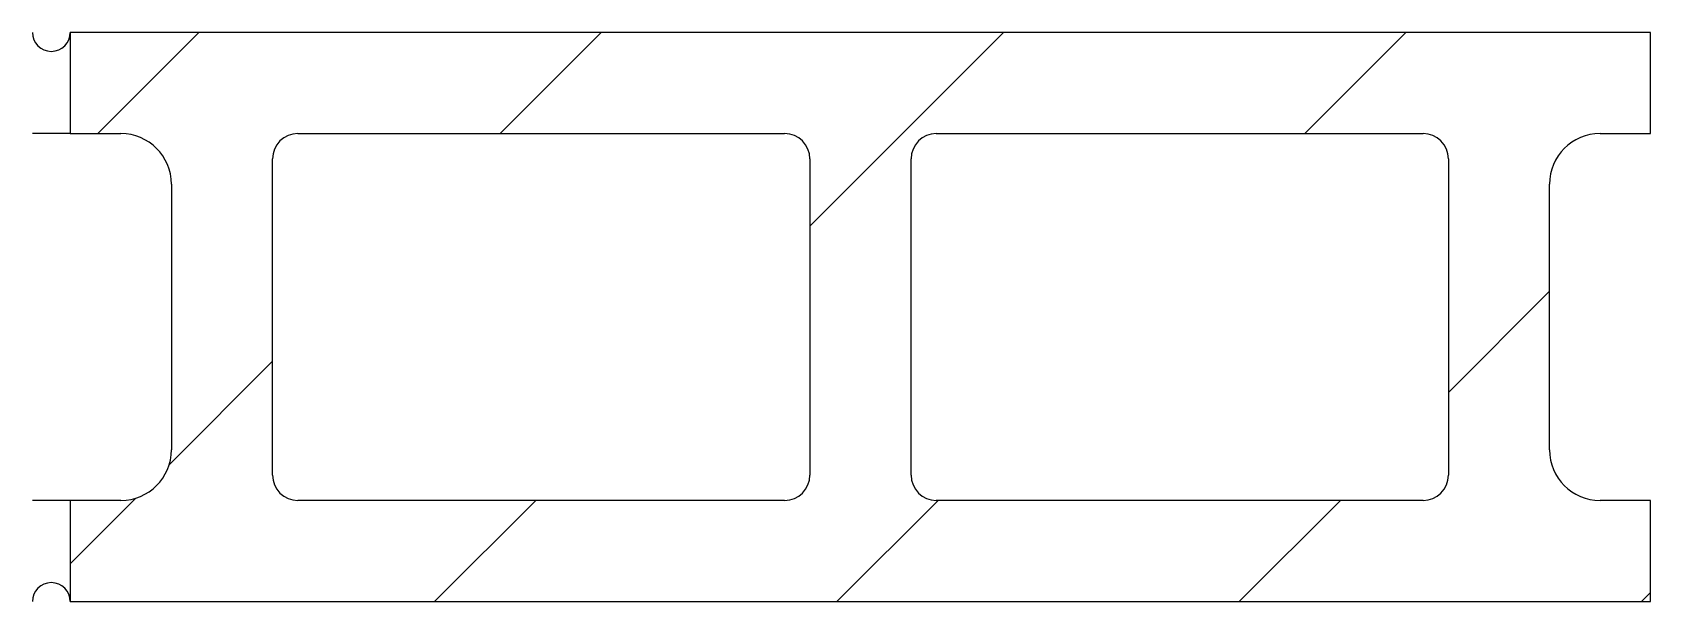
# Model space of a CAD drawing. Extents: x 0 to 16, y 0 to 5.6.
import ezdxf

# ---------------------------------------------------------------- set-up
doc = ezdxf.new("R2010")
doc.units = 0
doc.header["$LTSCALE"] = 24
doc.header["$MEASUREMENT"] = 0
doc.layers.add('S-Htch', color=8, linetype='Continuous')

msp = doc.modelspace()

# ---------------------------------------------------------------- hatches: boundary and pattern name
at = {"layer": 'S-Htch'}
h = msp.add_hatch(dxfattribs=at)
h.set_pattern_fill('ANSI31', color=256, scale=22.5, style=0)
edge = h.paths.add_edge_path()
edge.add_line((0.375, 5.625), (0.375, 4.625))
edge.add_line((0.375, 4.625), (0.875, 4.625))
edge.add_arc((0.875, 4.125), 0.5, 0, 90, ccw=False)
edge.add_line((1.375, 4.125), (1.375, 1.5))
edge.add_arc((0.875, 1.5), 0.5, -90, 0, ccw=False)
edge.add_line((0.875, 1), (0.375, 1))
edge.add_line((0.375, 1), (0.375, 0))
edge.add_line((0.375, 0), (16, 0))
edge.add_line((16, 0), (16, 1))
edge.add_line((16, 1), (15.5, 1))
edge.add_arc((15.5, 1.5), 0.5, 180, 270, ccw=False)
edge.add_line((15, 1.5), (15, 4.125))
edge.add_arc((15.5, 4.125), 0.5, 90, 180, ccw=False)
edge.add_line((15.5, 4.625), (16, 4.625))
edge.add_line((16, 4.625), (16, 5.625))
edge.add_line((16, 5.625), (0.375, 5.625))
edge = h.paths.add_edge_path(flags=16)
edge.add_arc((2.625, 1.25), 0.25, 180, 270)
edge.add_line((2.625, 1), (7.4375, 1))
edge.add_arc((7.4375, 1.25), 0.25, 270, 360)
edge.add_line((7.6875, 1.25), (7.6875, 4.375))
edge.add_arc((7.4375, 4.375), 0.25, 0, 90)
edge.add_line((7.4375, 4.625), (2.625, 4.625))
edge.add_arc((2.625, 4.375), 0.25, 90, 180)
edge.add_line((2.375, 4.375), (2.375, 1.25))
edge = h.paths.add_edge_path(flags=16)
edge.add_arc((13.75, 4.375), 0.25, 0, 90)
edge.add_line((13.75, 4.625), (8.9375, 4.625))
edge.add_arc((8.9375, 4.375), 0.25, 90, 180)
edge.add_line((8.6875, 4.375), (8.6875, 1.25))
edge.add_arc((8.9375, 1.25), 0.25, 180, 270)
edge.add_line((8.9375, 1), (13.75, 1))
edge.add_arc((13.75, 1.25), 0.25, 270, 360)
edge.add_line((14, 1.25), (14, 4.375))

# ---------------------------------------------------------------- linework, layer by layer
for p, q in [((16, 5.625), (0.375, 5.625)), ((0.375, 5.625), (0.375, 4.625)), ((16, 4.625), (16, 5.625)), ((0.375, 4.625), (0.875, 4.625)), ((2.625, 4.625), (7.4375, 4.625)), ((8.9375, 4.625), (13.75, 4.625)), ((15.5, 4.625), (16, 4.625)), ((2.375, 1.25), (2.375, 4.375)), ((7.6875, 4.375), (7.6875, 1.25)), ((8.6875, 1.25), (8.6875, 4.375)), ((14, 4.375), (14, 1.25)), ((1.375, 4.125), (1.375, 1.5)), ((15, 1.5), (15, 4.125)), ((0.875, 1), (0.375, 1)), ((0.375, 1), (0.375, 0)), ((7.4375, 1), (2.625, 1)), ((13.75, 1), (8.9375, 1)), ((16, 1), (15.5, 1)), ((16, 0), (16, 1)), ((0.375, 0), (16, 0))]:
    msp.add_line(p, q)
at = {"color": 0}
for p, q in [((0.375, 4.625), (0, 4.625)), ((0.375, 1), (0, 1))]:
    msp.add_line(p, q, dxfattribs=at)
for centre, radius, start, end in [((0.1875, 5.625), 0.1875, 180, 0), ((0.875, 4.125), 0.5, 0, 90), ((2.625, 4.375), 0.25, 90, 180), ((7.4375, 4.375), 0.25, 0, 90), ((8.9375, 4.375), 0.25, 90, 180), ((13.75, 4.375), 0.25, 0, 90), ((15.5, 4.125), 0.5, 90, 180), ((0.875, 1.5), 0.5, 270, 0), ((15.5, 1.5), 0.5, 180, 270), ((2.625, 1.25), 0.25, 180, 270), ((7.4375, 1.25), 0.25, 270, 0), ((8.9375, 1.25), 0.25, 180, 270), ((13.75, 1.25), 0.25, 270, 0), ((0.1875, 0), 0.1875, 0, 180)]:
    msp.add_arc(centre, radius, start, end)

doc.saveas('drawing.dxf')
